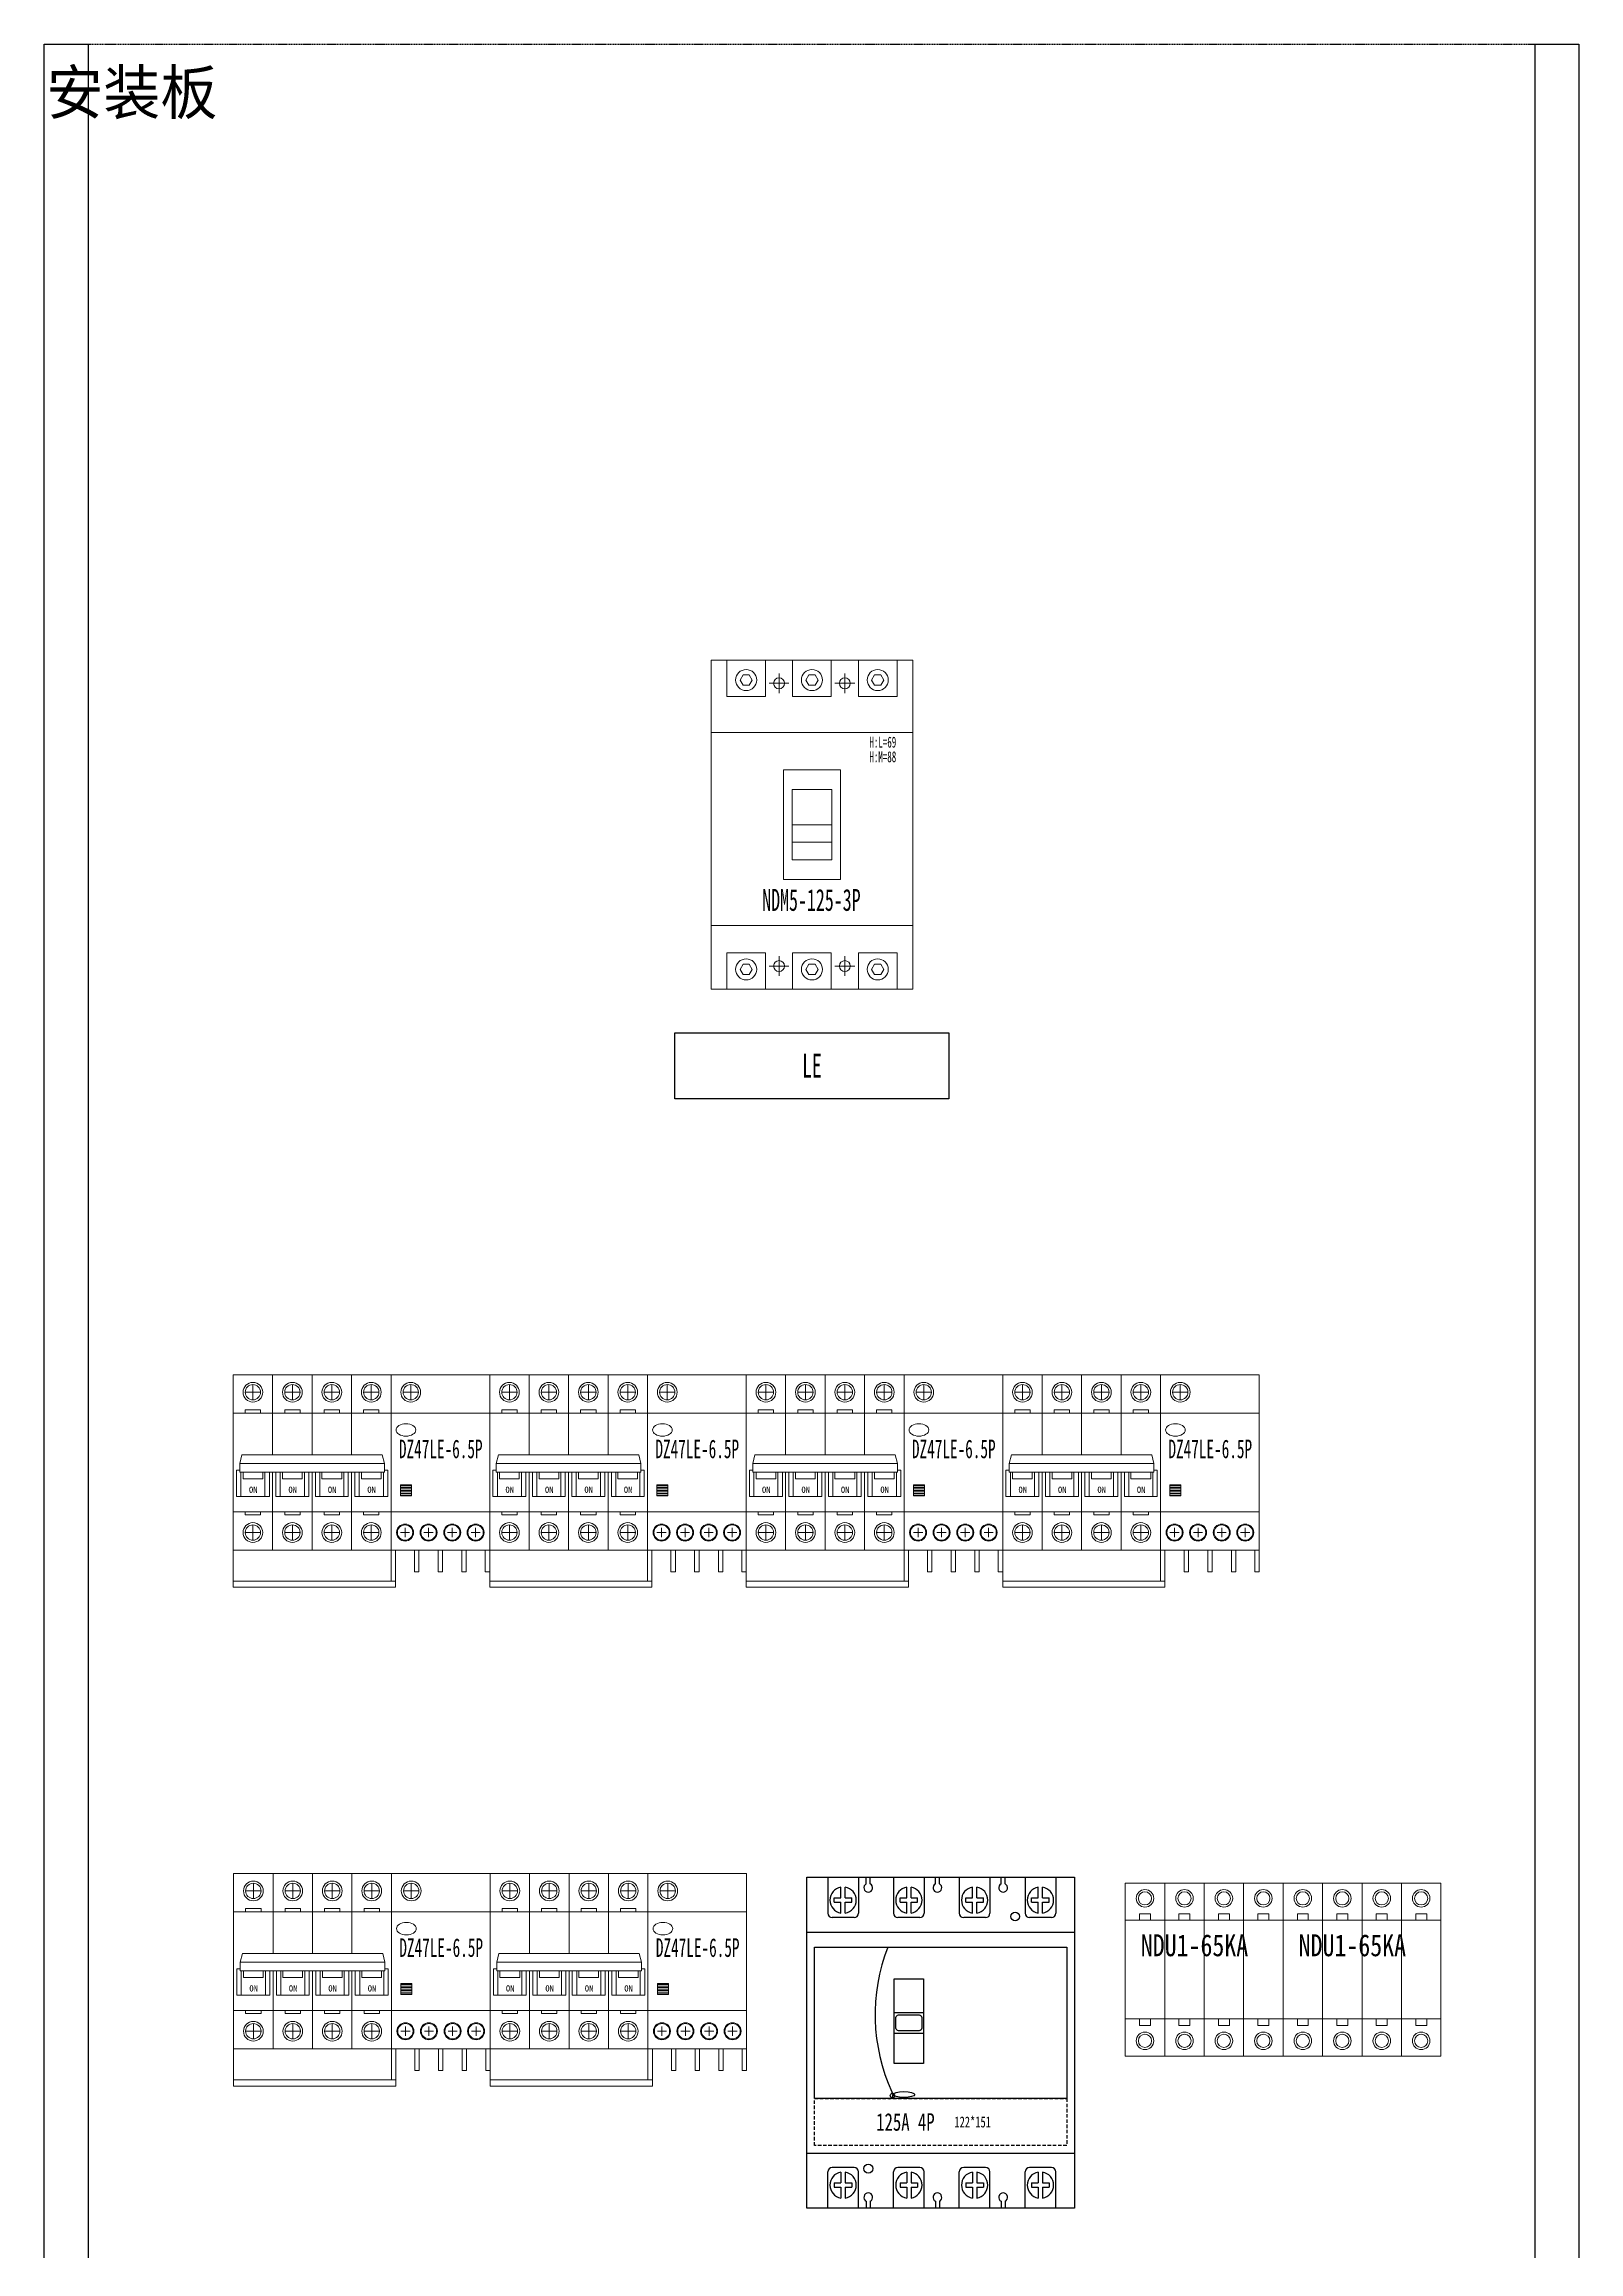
# Model space of a CAD drawing. Extents: x 400868 to 401568, y 295931 to 297931.
# Drawn here: x 400868 to 401568, y 296924 to 297931 of the extents above; entities that cross this region are included whole.
import ezdxf
from ezdxf.enums import TextEntityAlignment as Align

# ---------------------------------------------------------------- set-up
doc = ezdxf.new("R2010")
doc.units = 0
doc.header["$MEASUREMENT"] = 0
for name, pattern in [('DASH', [0.35, 0.25, -0.1]), ('DASHED', [0.75, 0.5, -0.25]), ('HIDDEN2', [4.7625, 3.175, -1.5875])]:
    doc.linetypes.add(name, pattern=pattern)
for name, color, linetype in [('E-UNIV-NOTE', 6, 'Continuous'), ('元件', 7, 'Continuous'), ('布置图', 30, 'Continuous')]:
    doc.layers.add(name, color=color, linetype=linetype)
doc.layers.add('细线', color=7, linetype='Continuous', lineweight=0)
doc.styles.add('GH-CZC', font='', dxfattribs={"width": 0.7})
doc.styles.add('LEAD', font='', dxfattribs={"width": 0.8})
doc.styles.add('宋', font='', dxfattribs={"width": 0.7})
doc.styles.add('宋体', font='', dxfattribs={"width": 0.8})
doc.styles.add('正常', font='')
doc.styles.get('GH-CZC').set_extended_font_data('SimSun')
doc.styles.get('LEAD').set_extended_font_data('SimSun')
doc.styles.get('宋').set_extended_font_data('SimSun')
doc.styles.get('宋体').set_extended_font_data('NSimSun')
doc.styles.get('正常').set_extended_font_data('FangSong_GB2312')

# ---------------------------------------------------------------- blocks, each defined once
blk = doc.blocks.new('Manufacturer光辉PartName剩余电流动作微型断路器Series4PShellFrameLimitingCurrentRemarkPartTypeMinCurrent1MaxCurrent63Poles4PMinPower0MaxPower0LibType2DelFlgfalseUpdateDate')
at = {"layer": '细线'}
for p, q in [((-53, 40.5), (-46, 40.5)), ((-49.5, 44), (-49.5, 37)), ((-35, 40.5), (-28, 40.5)), ((-31.5, 44), (-31.5, 37)), ((-17, 40.5), (-10, 40.5)), ((-13.5, 44), (-13.5, 37)), ((1, 40.5), (8, 40.5)), ((4.5, 44), (4.5, 37)), ((19, 40.5), (26, 40.5)), ((22.5, 44), (22.5, 37)), ((17.8, -2.2), (22.8, -2.2)), ((17.8, -2.9), (22.8, -2.9)), ((17.8, -3.6), (22.8, -3.6)), ((17.8, -4.3), (22.8, -4.3)), ((17.8, -5), (22.8, -5)), ((17.8, -5.7), (22.8, -5.7)), ((17.8, -6.4), (22.8, -6.4)), ((-49.5, -27), (-49.5, -20)), ((-31.5, -27), (-31.5, -20)), ((-13.5, -27), (-13.5, -20)), ((4.5, -27), (4.5, -20)), ((-53, -23.5), (-46, -23.5)), ((-35, -23.5), (-28, -23.5)), ((-17, -23.5), (-10, -23.5)), ((1, -23.5), (8, -23.5)), ((17.8, -23.5), (22, -23.5)), ((19.9, -21.4), (19.9, -25.6)), ((28.5, -23.5), (32.7, -23.5)), ((30.6, -21.4), (30.6, -25.6)), ((39.3, -23.5), (43.5, -23.5)), ((41.4, -21.4), (41.4, -25.6)), ((50, -23.5), (54.2, -23.5)), ((52.1, -21.4), (52.1, -25.6))]:
    blk.add_line(p, q, dxfattribs=at)
for points in [[(-40.5, 12), (-40.5, 48.5), (-58.5, 48.5), (-58.5, -31.5), (-40.5, -31.5), (-40.5, 4)], [(-22.5, 12), (-22.5, 48.5), (-40.5, 48.5), (-40.5, 12)], [(-4.5, 12), (-4.5, 48.5), (-22.5, 48.5), (-22.5, 12)], [(-4.5, 4), (-4.5, -31.5), (13.5, -31.5), (13.5, 48.5), (-4.5, 48.5), (-4.5, 12)], [(-40.5, 12), (-40.5, 31), (-58.5, 31), (-58.5, -14), (-40.5, -14), (-40.5, 4)], [(-22.5, 12), (-22.5, 31), (-40.5, 31), (-40.5, 12)], [(-4.5, 12), (-4.5, 31), (-22.5, 31), (-22.5, 12)], [(-4.5, 4), (-4.5, -14), (13.5, -14), (13.5, 31), (-4.5, 31), (-4.5, 12)], [(-55.5, 5), (-57, 5), (-57, -7), (-42, -7), (-42, 4)], [(-55, 4), (-55, -7), (-44, -7), (-44, 4)], [(-54, 4), (-54, 1), (-45, 1), (-45, 4)], [(-40.5, 4), (-40.5, -31.5), (-22.5, -31.5), (-22.5, 4)], [(-40.5, 4), (-40.5, -14), (-22.5, -14), (-22.5, 4)], [(-39, 4), (-39, -7), (-24, -7), (-24, 4)], [(-37, 4), (-37, -7), (-26, -7), (-26, 4)], [(-36, 4), (-36, 1), (-27, 1), (-27, 4)], [(-22.5, 4), (-22.5, -31.5), (-4.5, -31.5), (-4.5, 4)], [(-22.5, 4), (-22.5, -14), (-4.5, -14), (-4.5, 4)], [(-21, 4), (-21, -7), (-6, -7), (-6, 4)], [(-19, 4), (-19, -7), (-8, -7), (-8, 4)], [(-18, 4), (-18, 1), (-9, 1), (-9, 4)], [(-3, 4), (-3, -7), (12, -7), (12, 5), (10.5, 5)], [(-1, 4), (-1, -7), (10, -7), (10, 4)], [(0, 4), (0, 1), (9, 1), (9, 4)]]:
    blk.add_lwpolyline(points, dxfattribs=at)
for points in [[(13.5, -31.5), (58.5, -31.5), (58.5, 48.5), (13.5, 48.5)], [(-53, 32.5), (-46, 32.5), (-46, 31), (-53, 31)], [(-35, 32.5), (-28, 32.5), (-28, 31), (-35, 31)], [(-17, 32.5), (-10, 32.5), (-10, 31), (-17, 31)], [(1, 32.5), (8, 32.5), (8, 31), (1, 31)], [(58.5, 31), (13.5, 31), (13.5, -14), (58.5, -14)], [(10.5, 8), (-55.5, 8), (-54.5, 12), (9.5, 12)], [(-55.5, 4), (10.5, 4), (10.5, 8), (-55.5, 8)], [(17.8, -6.8), (22.8, -6.8), (22.8, -1.8), (17.8, -1.8)], [(-53, -15.5), (-46, -15.5), (-46, -14), (-53, -14)], [(-35, -15.5), (-28, -15.5), (-28, -14), (-35, -14)], [(-17, -15.5), (-10, -15.5), (-10, -14), (-17, -14)], [(1, -15.5), (8, -15.5), (8, -14), (1, -14)], [(-58.5, -48.5), (15.5, -48.5), (15.5, -31.5), (-58.5, -31.5)], [(13.5, -31.5), (15.5, -31.5), (15.5, -45.7), (13.5, -45.7)], [(26.2, -31.5), (24.2, -31.5), (24.2, -41.5), (26.2, -41.5)], [(37, -31.5), (35, -31.5), (35, -41.5), (37, -41.5)], [(47.8, -31.5), (45.8, -31.5), (45.8, -41.5), (47.8, -41.5)], [(58.5, -31.5), (56.5, -31.5), (56.5, -41.5), (58.5, -41.5)], [(-58.5, -45.7), (15.5, -45.7), (15.5, -48.5), (-58.5, -48.5)]]:
    blk.add_lwpolyline(points, close=True, dxfattribs=at)
for centre, radius in [((-49.5, 40.5), 4.5), ((-49.5, 40.5), 3.5), ((-31.5, 40.5), 4.5), ((-31.5, 40.5), 3.5), ((-13.5, 40.5), 4.5), ((-13.5, 40.5), 3.5), ((4.5, 40.5), 4.5), ((4.5, 40.5), 3.5), ((22.5, 40.5), 4.5), ((22.5, 40.5), 3.5), ((-49.5, -23.5), 4.5), ((-49.5, -23.5), 3.5), ((-31.5, -23.5), 4.5), ((-31.5, -23.5), 3.5), ((-13.5, -23.5), 4.5), ((-13.5, -23.5), 3.5), ((4.5, -23.5), 4.5), ((4.5, -23.5), 3.5), ((19.9, -23.5), 3.88), ((19.9, -23.5), 3.49), ((30.6, -23.5), 3.88), ((30.6, -23.5), 3.49), ((41.4, -23.5), 3.88), ((41.4, -23.5), 3.49), ((52.1, -23.5), 3.88), ((52.1, -23.5), 3.49)]:
    blk.add_circle(centre, radius, dxfattribs=at)
blk.add_ellipse((20.3, 23.3), major_axis=(-4.5, 0), ratio=0.629929, dxfattribs=at)
at = {"layer": '细线', "color": 4, "linetype": 'DASH', "ltscale": 0.1, "style": '宋', "width": 0.6}
blk.add_text('DZ47LE-6.5P', height=8.5, dxfattribs=at).set_placement((17.1, 10.4))
at = {"layer": '细线', "color": 2, "lineweight": 15, "style": '正常'}
for p in [(-51.3, -5.4), (-33.3, -5.4), (-15.3, -5.4), (2.7, -5.4)]:
    blk.add_text('ON', height=2.85, dxfattribs=at).set_placement(p)
blk = doc.blocks.new('Manufacturer光辉PartName塑壳断路器Series125ShellFrameLimitingCurrentRemarkPartTypeMinCurrent1MaxCurrent125Poles3PMinPower0MaxPower0LibType2DelFlgfalseUpdateDate')
at = {"layer": '细线'}
for p, q in [((-19.5, 64.5), (-10.5, 64.5)), ((-15, 69), (-15, 60)), ((10.5, 64.5), (19.5, 64.5)), ((15, 69), (15, 60)), ((-15, -69), (-15, -60)), ((15, -69), (15, -60)), ((-19.5, -64.5), (-10.5, -64.5)), ((10.5, -64.5), (19.5, -64.5))]:
    blk.add_line(p, q, dxfattribs=at)
for points in [[(-46, -75), (46, -75), (46, 75), (-46, 75)], [(-38.8, 58.5), (-21.2, 58.5), (-21.2, 75), (-38.8, 75)], [(-8.8, 58.5), (8.8, 58.5), (8.8, 75), (-8.8, 75)], [(21.2, 58.5), (38.8, 58.5), (38.8, 75), (21.2, 75)], [(-46, -46), (46, -46), (46, 42), (-46, 42)], [(-13, -25), (13, -25), (13, 25), (-13, 25)], [(-9, -16), (9, -16), (9, 16), (-9, 16)], [(-9, 0), (9, 0), (9, -16), (-9, -16)], [(-9, 0), (9, 0), (9, -8), (-9, -8)], [(-38.8, -58.5), (-21.2, -58.5), (-21.2, -75), (-38.8, -75)], [(-8.8, -58.5), (8.8, -58.5), (8.8, -75), (-8.8, -75)], [(21.2, -58.5), (38.8, -58.5), (38.8, -75), (21.2, -75)]]:
    blk.add_lwpolyline(points, close=True, dxfattribs=at)
at = {"layer": '细线', "color": 7}
for points in [[(-27.2, 66), (-28.6, 68.4), (-31.4, 68.4), (-32.8, 66), (-31.4, 63.6), (-28.6, 63.6)], [(2.8, 66), (1.4, 68.4), (-1.4, 68.4), (-2.8, 66), (-1.4, 63.6), (1.4, 63.6)], [(32.8, 66), (31.4, 68.4), (28.6, 68.4), (27.2, 66), (28.6, 63.6), (31.4, 63.6)], [(-27.2, -66), (-28.6, -68.4), (-31.4, -68.4), (-32.8, -66), (-31.4, -63.6), (-28.6, -63.6)], [(2.8, -66), (1.4, -68.4), (-1.4, -68.4), (-2.8, -66), (-1.4, -63.6), (1.4, -63.6)], [(32.8, -66), (31.4, -68.4), (28.6, -68.4), (27.2, -66), (28.6, -63.6), (31.4, -63.6)]]:
    blk.add_lwpolyline(points, close=True, dxfattribs=at)
for centre in [(-30, 66), (0, 66), (30, 66), (-30, -66), (0, -66), (30, -66)]:
    blk.add_circle(centre, 4.8, dxfattribs=at)
at = {"layer": '细线'}
for centre in [(-15, 64.5), (15, 64.5), (-15, -64.5), (15, -64.5)]:
    blk.add_circle(centre, 2.5, dxfattribs=at)
at = {"layer": '细线', "color": 7, "attachment_point": 1, "style": '宋'}
for s, insert, char_height, width in [('\\pxql;{\\fFangSong_GB2312|b0|i0|c134|p49;\\W0.6;H:L=69}', (26.2, 40.2), 5, 16.799), ('\\pxql;{\\fFangSong_GB2312|b0|i0|c134|p49;\\W0.6;H:M=88}', (26.2, 33.5), 5, 16.799), ('\\pxql;{\\fFangSong_GB2312|b0|i0|c134|p49;\\W0.6;NDM5-125-3P}', (-22.7, -29.3), 10, 49.265)]:
    blk.add_mtext(s, dxfattribs=dict(at, insert=insert, char_height=char_height, width=width))
blk = doc.blocks.new('Manufacturer光辉PartName剩余电流互感器Series一体式ShellFrame250LimitingCurrentRemarkPartTypeMinCurrent16MaxCurrent250PolesMinPower0MaxPower0LibType2DelFlgfalseUpdateDate')
at = {"color": 0, "transparency": 33554687}
blk.add_lwpolyline([(-62.5, 15), (62.5, 15), (62.5, -15), (-62.5, -15)], close=True, dxfattribs=at)
at = {"layer": '元件', "linetype": 'DASH', "transparency": 33554687, "style": 'LEAD', "width": 0.6}
blk.add_text('LE', height=11, dxfattribs=at).set_placement((0, -5.4), align=Align.CENTER)
blk = doc.blocks.new('Manufacturer光辉PartName塑壳断路器Series4PShellFrameLimitingCurrentRemarkPartTypeMinCurrent16MaxCurrent125Poles4PMinPower0MaxPower0LibType2DelFlgfalseUpdateDate')
at = {"layer": '元件', "color": 0, "transparency": 33554687}
for p, q in [((-51.5, 75.5), (-51.5, 59)), ((-45.5, 66), (-45.5, 70.9)), ((-43.5, 66), (-43.5, 70.9)), ((-37.5, 75.5), (-37.5, 59)), ((-33.9, 72.4), (-33.9, 75.5)), ((-32.1, 72.4), (-32.1, 75.5)), ((-21.5, 75.5), (-21.5, 59)), ((-15.5, 66), (-15.5, 70.9)), ((-13.5, 66), (-13.5, 70.9)), ((-7.5, 75.5), (-7.5, 59)), ((-2.4, 72.4), (-2.4, 75.5)), ((-0.6, 72.4), (-0.6, 75.5)), ((8.5, 75.5), (8.5, 59)), ((14.5, 66), (14.5, 70.9)), ((16.5, 66), (16.5, 70.9)), ((22.5, 75.5), (22.5, 59)), ((27.6, 72.4), (27.6, 75.5)), ((29.4, 72.4), (29.4, 75.5)), ((38.5, 75.5), (38.5, 59)), ((44.5, 66), (44.5, 70.9)), ((46.5, 66), (46.5, 70.9)), ((52.5, 75.5), (52.5, 59)), ((-48.5, 64), (-48.5, 66)), ((-48.5, 66), (-45.5, 66)), ((-48.5, 64), (-45.5, 64)), ((-45.5, 59.1), (-45.5, 64)), ((-43.5, 66), (-40.5, 66)), ((-43.5, 64), (-40.5, 64)), ((-43.5, 59.1), (-43.5, 64)), ((-40.5, 64), (-40.5, 66)), ((-18.5, 66), (-15.5, 66)), ((-18.5, 64), (-18.5, 66)), ((-18.5, 64), (-15.5, 64)), ((-15.5, 59.1), (-15.5, 64)), ((-13.5, 66), (-10.5, 66)), ((-13.5, 59.1), (-13.5, 64)), ((-13.5, 64), (-10.5, 64)), ((-10.5, 64), (-10.5, 66)), ((11.5, 64), (11.5, 66)), ((11.5, 66), (14.5, 66)), ((11.5, 64), (14.5, 64)), ((14.5, 59.1), (14.5, 64)), ((16.5, 66), (19.5, 66)), ((16.5, 64), (19.5, 64)), ((16.5, 59.1), (16.5, 64)), ((19.5, 64), (19.5, 66)), ((41.5, 64), (41.5, 66)), ((41.5, 66), (44.5, 66)), ((41.5, 64), (44.5, 64)), ((44.5, 59.1), (44.5, 64)), ((46.5, 66), (49.5, 66)), ((46.5, 64), (49.5, 64)), ((46.5, 59.1), (46.5, 64)), ((49.5, 64), (49.5, 66)), ((-61, 50.4), (61, 50.4)), ((-39.5, 57), (-49.5, 57)), ((-9.5, 57), (-19.5, 57)), ((20.5, 57), (10.5, 57)), ((50.5, 57), (40.5, 57)), ((-61, -50.4), (61, -50.4)), ((-51.5, -75.5), (-51.5, -59)), ((-39.5, -57), (-49.5, -57)), ((-45.5, -59.1), (-45.5, -64)), ((-43.5, -59.1), (-43.5, -64)), ((-37.5, -75.5), (-37.5, -59)), ((-21.5, -75.5), (-21.5, -59)), ((-9.5, -57), (-19.5, -57)), ((-15.5, -59.1), (-15.5, -64)), ((-13.5, -59.1), (-13.5, -64)), ((-7.5, -75.5), (-7.5, -59)), ((8.5, -75.5), (8.5, -59)), ((20.5, -57), (10.5, -57)), ((14.5, -59.1), (14.5, -64)), ((16.5, -59.1), (16.5, -64)), ((22.5, -75.5), (22.5, -59)), ((38.5, -75.5), (38.5, -59)), ((50.5, -57), (40.5, -57)), ((44.5, -59.1), (44.5, -64)), ((46.5, -59.1), (46.5, -64)), ((52.5, -75.5), (52.5, -59)), ((-48.5, -64), (-45.5, -64)), ((-48.5, -64), (-48.5, -66)), ((-48.5, -66), (-45.5, -66)), ((-45.5, -66), (-45.5, -70.9)), ((-43.5, -64), (-40.5, -64)), ((-43.5, -66), (-40.5, -66)), ((-43.5, -66), (-43.5, -70.9)), ((-40.5, -64), (-40.5, -66)), ((-18.5, -64), (-18.5, -66)), ((-18.5, -64), (-15.5, -64)), ((-18.5, -66), (-15.5, -66)), ((-15.5, -66), (-15.5, -70.9)), ((-13.5, -64), (-10.5, -64)), ((-13.5, -66), (-13.5, -70.9)), ((-13.5, -66), (-10.5, -66)), ((-10.5, -64), (-10.5, -66)), ((11.5, -64), (14.5, -64)), ((11.5, -64), (11.5, -66)), ((11.5, -66), (14.5, -66)), ((14.5, -66), (14.5, -70.9)), ((16.5, -64), (19.5, -64)), ((16.5, -66), (19.5, -66)), ((16.5, -66), (16.5, -70.9)), ((19.5, -64), (19.5, -66)), ((41.5, -64), (41.5, -66)), ((41.5, -64), (44.5, -64)), ((41.5, -66), (44.5, -66)), ((44.5, -66), (44.5, -70.9)), ((46.5, -64), (49.5, -64)), ((46.5, -66), (46.5, -70.9)), ((46.5, -66), (49.5, -66)), ((49.5, -64), (49.5, -66)), ((-33.9, -72.4), (-33.9, -75.5)), ((-32.1, -72.4), (-32.1, -75.5)), ((-2.4, -72.4), (-2.4, -75.5)), ((-0.6, -72.4), (-0.6, -75.5)), ((27.6, -72.4), (27.6, -75.5)), ((29.4, -72.4), (29.4, -75.5))]:
    blk.add_line(p, q, dxfattribs=at)
for points in [[(-61, -75.5), (-61, 75.5)], [(-61, 75.5), (61, 75.5)], [(61, 75.5), (61, -75.5)], [(61, -75.5), (-61, -75.5)]]:
    blk.add_lwpolyline(points, dxfattribs=at)
for points in [[(-57.5, 43.5), (57.5, 43.5), (57.5, -25.5), (-57.5, -25.5)], [(-21.2, 29.1), (-7.8, 29.1), (-7.8, -9.6), (-21.2, -9.6)], [(-21.2, 13.8), (-7.8, 13.8), (-7.8, 4.2), (-21.2, 4.2)]]:
    blk.add_lwpolyline(points, close=True, dxfattribs=at)
blk.add_lwpolyline([(-19.2, 12.6), (-9.8, 12.6, -0.414214), (-8.6, 11.4), (-8.6, 6.6, -0.414214), (-9.8, 5.4), (-19.2, 5.4, -0.414214), (-20.4, 6.6), (-20.4, 11.4, -0.414214)], format="xyb", close=True, dxfattribs=at)
at = {"layer": '元件', "color": 0, "linetype": 'HIDDEN2', "ltscale": 0.5, "transparency": 33554687}
blk.add_lwpolyline([(-57.5, -25.5), (57.5, -25.5), (57.5, -47), (-57.5, -47)], close=True, dxfattribs=at)
at = {"layer": '元件', "color": 0, "linetype": 'ByBlock', "transparency": 33554687}
for centre in [(34, 57.5), (-33, -57.5)]:
    blk.add_circle(centre, 2, dxfattribs=at)
at = {"layer": '元件', "color": 0, "transparency": 33554687}
blk.add_circle((-22, -24.2), 1.02, dxfattribs=at)
for centre, radius, start, end in [((-44.5, 65), 6, 99.5941, 260.4059), ((-44.5, 65), 6, 279.5941, 80.4059), ((-33, 70.6), 2, 116.839, 63.161), ((-14.5, 65), 6, 99.5941, 260.4059), ((-14.5, 65), 6, 279.5941, 80.4059), ((-1.5, 70.6), 2, 116.839, 63.161), ((15.5, 65), 6, 99.5941, 260.4059), ((15.5, 65), 6, 279.5941, 80.4059), ((28.5, 70.6), 2, 116.839, 63.161), ((45.5, 65), 6, 99.5941, 260.4059), ((45.5, 65), 6, 279.5941, 80.4059), ((-49.5, 59), 2, 180, 270), ((-39.5, 59), 2, 270, 0), ((-19.5, 59), 2, 180, 270), ((-9.5, 59), 2, 270, 0), ((10.5, 59), 2, 180, 270), ((20.5, 59), 2, 270, 0), ((40.5, 59), 2, 180, 270), ((50.5, 59), 2, 270, 0), ((54.9, 12.7), 84.8, 158.6859, 204.5341), ((-23.5, -23.8), 1.8, 251.3296, 44.8965), ((-49.5, -59), 2, 90, 180), ((-44.5, -65), 6, 99.5941, 260.4059), ((-44.5, -65), 6, 279.5941, 80.4059), ((-39.5, -59), 2, 0, 90), ((-19.5, -59), 2, 90, 180), ((-14.5, -65), 6, 99.5941, 260.4059), ((-14.5, -65), 6, 279.5941, 80.4059), ((-9.5, -59), 2, 0, 90), ((10.5, -59), 2, 90, 180), ((15.5, -65), 6, 99.5941, 260.4059), ((15.5, -65), 6, 279.5941, 80.4059), ((20.5, -59), 2, 0, 90), ((40.5, -59), 2, 90, 180), ((45.5, -65), 6, 99.5941, 260.4059), ((45.5, -65), 6, 279.5941, 80.4059), ((50.5, -59), 2, 0, 90), ((-33, -70.6), 2, 296.839, 243.161), ((-1.5, -70.6), 2, 296.839, 243.161), ((28.5, -70.6), 2, 296.839, 243.161)]:
    blk.add_arc(centre, radius, start, end, dxfattribs=at)
blk.add_ellipse((-16.8, -23.7), major_axis=(-5, 0), ratio=0.263531, dxfattribs=at)
at = {"layer": '元件', "color": 0, "transparency": 33554687, "width": 0.7}
blk.add_text('125A 4P', height=8, dxfattribs=at).set_placement((-29.4, -36.2), align=Align.MIDDLE_LEFT)
at = {"layer": '元件', "color": 0, "transparency": 33554687, "style": 'GH-CZC', "width": 0.7}
blk.add_text('122*151', height=5, dxfattribs=at).set_placement((14.6, -36.2), align=Align.MIDDLE_CENTER)
blk = doc.blocks.new('Manufacturer上海良信PartName电涌保护器SeriesNDU1ShellFrameLimitingCurrentRemarkPartTypeMinCurrent0MaxCurrent0Poles4PMinPower0MaxPower0LibType3DelFlgfalseUpdateDate2023-01-0100000')
at = {"color": 7, "linetype": 'Continuous', "lineweight": 15}
for p, q in [((-18, 39.5), (-36, 39.5)), ((-36, 39.5), (-36, 22.5)), ((-18, 22.5), (-18, 39.5)), ((36, 39.5), (-18, 39.5)), ((0, 22.5), (0, 39.5)), ((18, 22.5), (18, 39.5)), ((36, 39.5), (36, 22.5)), ((-36, 22.5), (-36, -22.5)), ((-18, 22.5), (-36, 22.5)), ((-24.5, 25.5), (-29.5, 25.5)), ((-29.5, 25.5), (-29.5, 22.5)), ((-24.5, 22.5), (-24.5, 25.5)), ((-18, -22.5), (-18, 22.5)), ((36, 22.5), (-18, 22.5)), ((-6.5, 25.5), (-11.5, 25.5)), ((-11.5, 25.5), (-11.5, 22.5)), ((-6.5, 22.5), (-6.5, 25.5)), ((0, -22.5), (0, 22.5)), ((11.5, 25.5), (6.5, 25.5)), ((6.5, 25.5), (6.5, 22.5)), ((11.5, 22.5), (11.5, 25.5)), ((18, -22.5), (18, 22.5)), ((29.5, 25.5), (24.5, 25.5)), ((24.5, 25.5), (24.5, 22.5)), ((29.5, 22.5), (29.5, 25.5)), ((36, 22.5), (36, -22.5)), ((-36, -22.5), (-18, -22.5)), ((-36, -22.5), (-36, -39.5)), ((-29.5, -25.5), (-29.5, -22.5)), ((-24.5, -25.5), (-29.5, -25.5)), ((-24.5, -22.5), (-24.5, -25.5)), ((-18, -39.5), (-18, -22.5)), ((-18, -22.5), (36, -22.5)), ((-11.5, -25.5), (-11.5, -22.5)), ((-6.5, -25.5), (-11.5, -25.5)), ((-6.5, -22.5), (-6.5, -25.5)), ((0, -39.5), (0, -22.5)), ((6.5, -25.5), (6.5, -22.5)), ((11.5, -25.5), (6.5, -25.5)), ((11.5, -22.5), (11.5, -25.5)), ((18, -39.5), (18, -22.5)), ((24.5, -25.5), (24.5, -22.5)), ((29.5, -25.5), (24.5, -25.5)), ((29.5, -22.5), (29.5, -25.5)), ((36, -22.5), (36, -39.5)), ((-36, -39.5), (-18, -39.5)), ((-18, -39.5), (36, -39.5))]:
    blk.add_line(p, q, dxfattribs=at)
for centre, radius in [((-27, 32.5), 4), ((-27, 32.5), 3), ((-9, 32.5), 4), ((-9, 32.5), 3), ((9, 32.5), 4), ((9, 32.5), 3), ((27, 32.5), 4), ((27, 32.5), 3), ((-27, -32.5), 4), ((-27, -32.5), 3), ((-9, -32.5), 4), ((-9, -32.5), 3), ((9, -32.5), 4), ((9, -32.5), 3), ((27, -32.5), 4), ((27, -32.5), 3)]:
    blk.add_circle(centre, radius, dxfattribs=at)
at = {"layer": 'E-UNIV-NOTE', "style": '宋体', "width": 0.8}
blk.add_text('NDU1-65KA', height=10, dxfattribs=at).set_placement((-28.9, 6.1))

msp = doc.modelspace()

# ---------------------------------------------------------------- linework, layer by layer
at = {"color": 2}
for points in [[(400868.2, 297930.8), (400888.2, 297930.8), (400888.2, 295930.8), (400868.2, 295930.8)], [(401548.2, 297930.8), (401568.2, 297930.8), (401568.2, 295930.8), (401548.2, 295930.8)]]:
    msp.add_lwpolyline(points, close=True, dxfattribs=at)
at = {"layer": '布置图', "linetype": 'DASHED'}
msp.add_lwpolyline([(400868.2, 297930.8), (401568.2, 297930.8), (401568.2, 295930.8), (400868.2, 295930.8)], close=True, dxfattribs=at)

# ---------------------------------------------------------------- block references
for name, p in [('Manufacturer光辉PartName塑壳断路器Series125ShellFrameLimitingCurrentRemarkPartTypeMinCurrent1MaxCurrent125Poles3PMinPower0MaxPower0LibType2DelFlgfalseUpdateDate', (401218.4, 297574.7)), ('Manufacturer光辉PartName剩余电流互感器Series一体式ShellFrame250LimitingCurrentRemarkPartTypeMinCurrent16MaxCurrent250PolesMinPower0MaxPower0LibType2DelFlgfalseUpdateDate', (401218.4, 297464.7)), ('Manufacturer光辉PartName剩余电流动作微型断路器Series4PShellFrameLimitingCurrentRemarkPartTypeMinCurrent1MaxCurrent63Poles4PMinPower0MaxPower0LibType2DelFlgfalseUpdateDate', (401012.9, 297275.3)), ('Manufacturer光辉PartName剩余电流动作微型断路器Series4PShellFrameLimitingCurrentRemarkPartTypeMinCurrent1MaxCurrent63Poles4PMinPower0MaxPower0LibType2DelFlgfalseUpdateDate', (401129.9, 297275.3)), ('Manufacturer光辉PartName剩余电流动作微型断路器Series4PShellFrameLimitingCurrentRemarkPartTypeMinCurrent1MaxCurrent63Poles4PMinPower0MaxPower0LibType2DelFlgfalseUpdateDate', (401246.9, 297275.3)), ('Manufacturer光辉PartName剩余电流动作微型断路器Series4PShellFrameLimitingCurrentRemarkPartTypeMinCurrent1MaxCurrent63Poles4PMinPower0MaxPower0LibType2DelFlgfalseUpdateDate', (401363.9, 297275.3)), ('Manufacturer光辉PartName剩余电流动作微型断路器Series4PShellFrameLimitingCurrentRemarkPartTypeMinCurrent1MaxCurrent63Poles4PMinPower0MaxPower0LibType2DelFlgfalseUpdateDate', (401013.1, 297047.8)), ('Manufacturer光辉PartName剩余电流动作微型断路器Series4PShellFrameLimitingCurrentRemarkPartTypeMinCurrent1MaxCurrent63Poles4PMinPower0MaxPower0LibType2DelFlgfalseUpdateDate', (401130.1, 297047.8)), ('Manufacturer光辉PartName塑壳断路器Series4PShellFrameLimitingCurrentRemarkPartTypeMinCurrent16MaxCurrent125Poles4PMinPower0MaxPower0LibType2DelFlgfalseUpdateDate', (401277.1, 297019.1)), ('Manufacturer上海良信PartName电涌保护器SeriesNDU1ShellFrameLimitingCurrentRemarkPartTypeMinCurrent0MaxCurrent0Poles4PMinPower0MaxPower0LibType3DelFlgfalseUpdateDate2023-01-0100000', (401397.3, 297052.4)), ('Manufacturer上海良信PartName电涌保护器SeriesNDU1ShellFrameLimitingCurrentRemarkPartTypeMinCurrent0MaxCurrent0Poles4PMinPower0MaxPower0LibType3DelFlgfalseUpdateDate2023-01-0100000', (401469.3, 297052.4))]:
    msp.add_blockref(name, p)

# ---------------------------------------------------------------- texts
at = {"color": 0}
msp.add_text('安装板', height=20, dxfattribs=at).set_placement((400869.2, 297908.8), align=Align.MIDDLE_LEFT)

doc.saveas('drawing.dxf')
